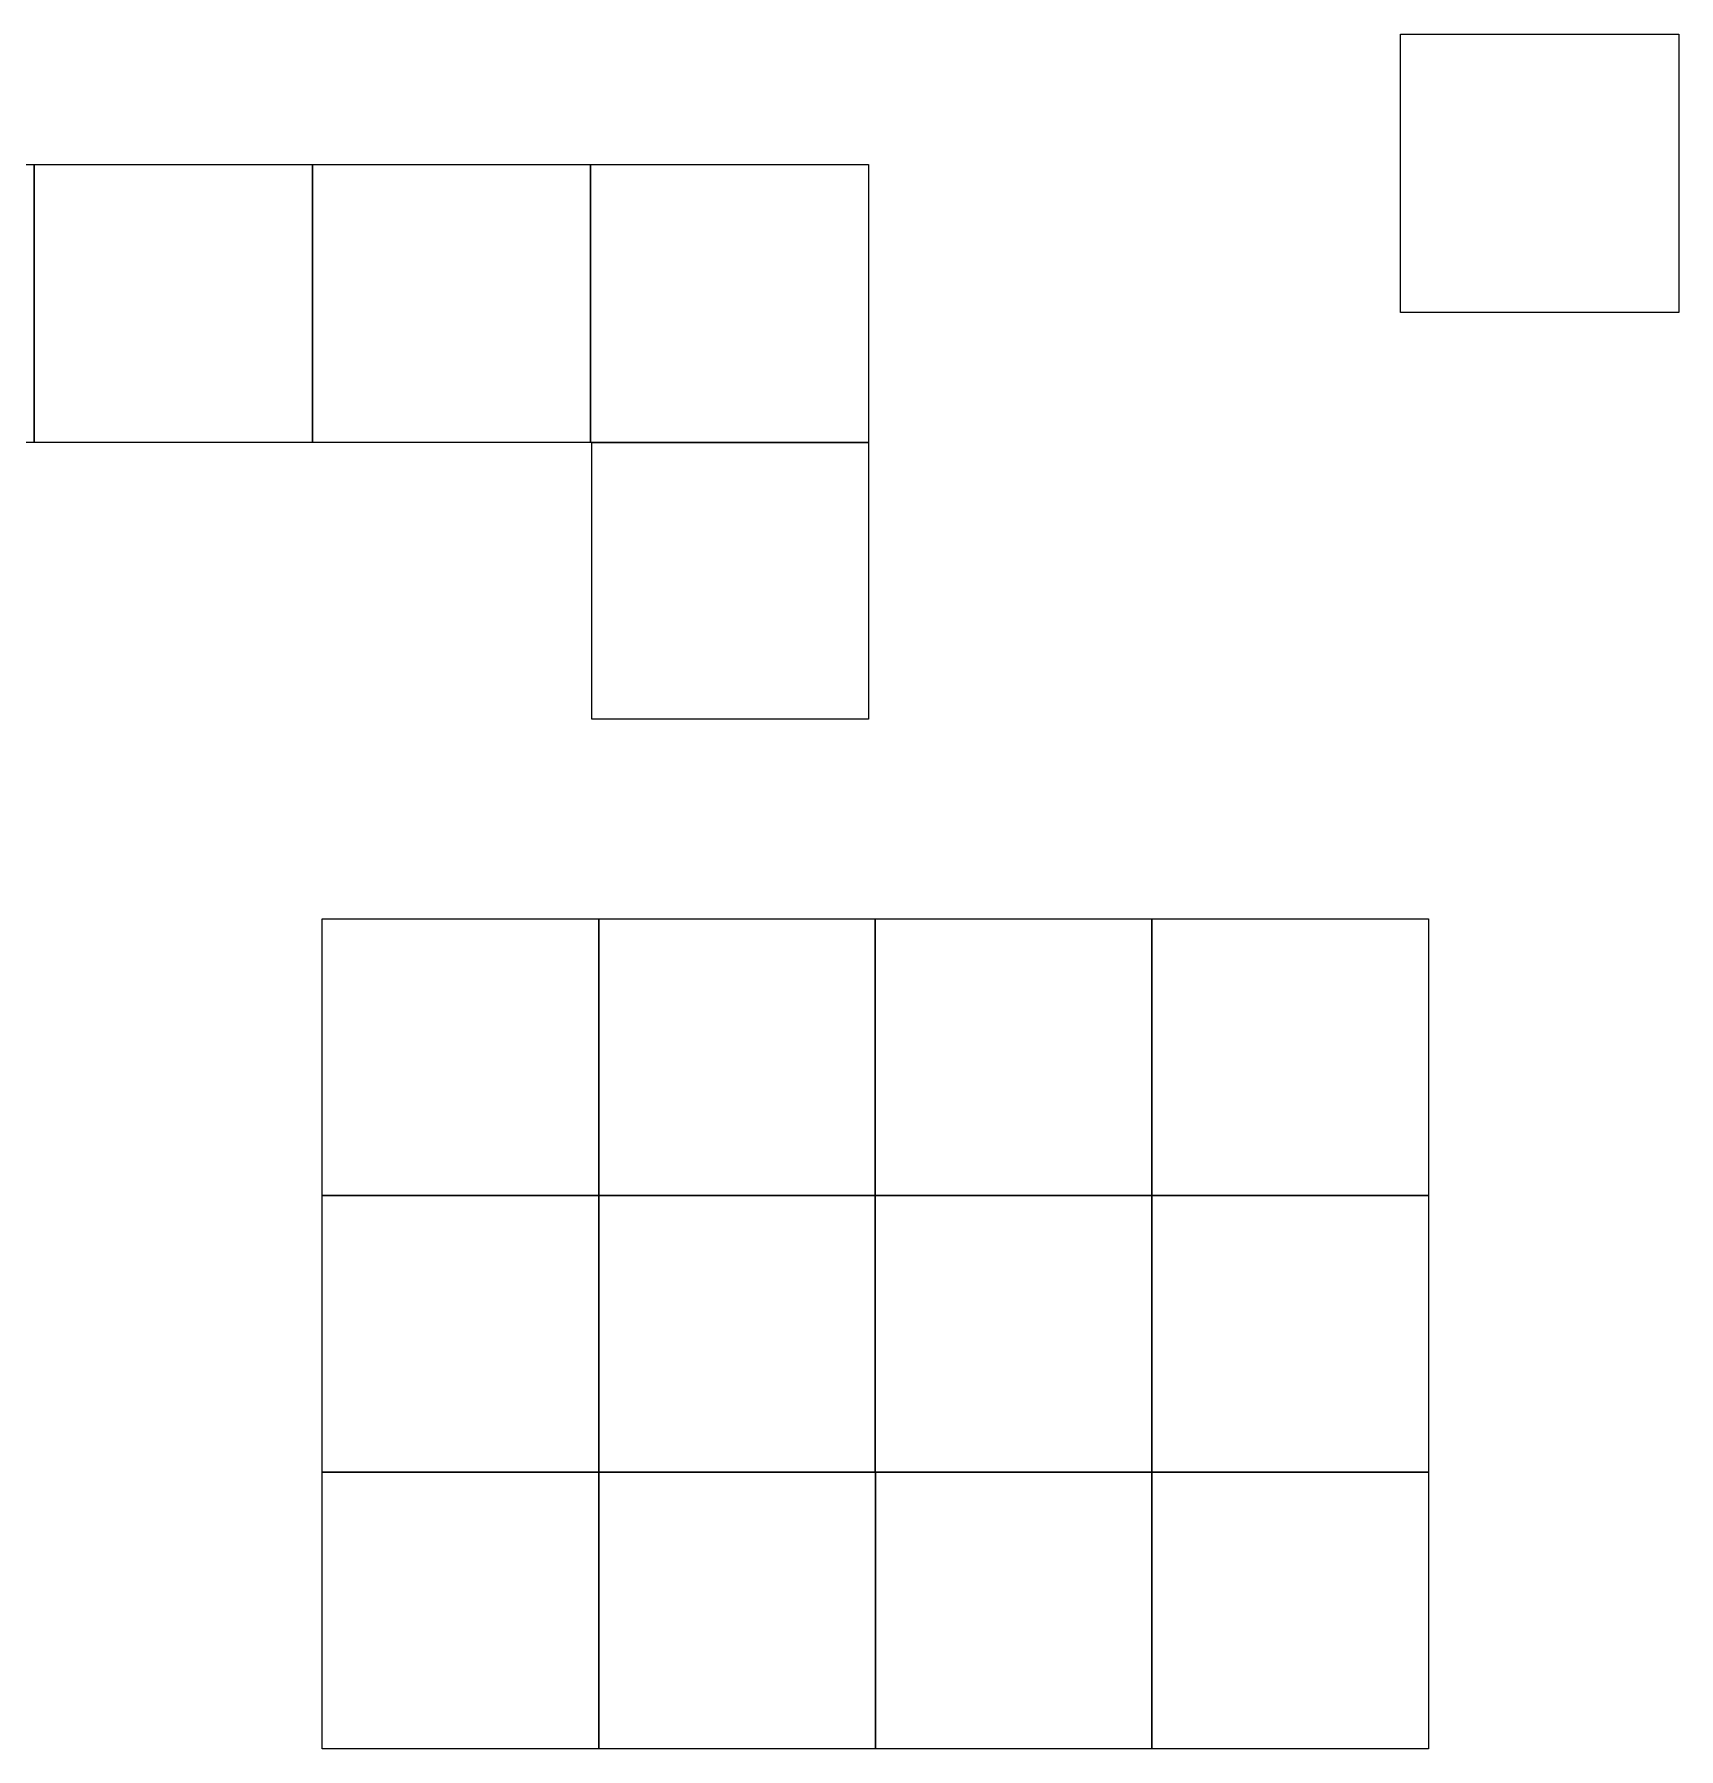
# Model space of a CAD drawing. Header units: millimetres. Extents: x 2382 to 9840, y 7594 to 13429.
# Drawn here: x 6882 to 9840, y 7594 to 10676 of the extents above; entities that cross this region are included whole.
import ezdxf

# ---------------------------------------------------------------- set-up
doc = ezdxf.new("R2010")
doc.units = ezdxf.units.MM
picture_1 = doc.add_image_def('image4.jpg', size_in_pixel=(3948, 3948))
picture_2 = doc.add_image_def('image29.jpg', size_in_pixel=(3947, 3947))
picture_3 = doc.add_image_def('image30.jpg', size_in_pixel=(3948, 3948))
picture_4 = doc.add_image_def('image31.jpg', size_in_pixel=(3947, 3948))
picture_5 = doc.add_image_def('image32.jpg', size_in_pixel=(3947, 3947))
picture_6 = doc.add_image_def('image33.jpg', size_in_pixel=(3926, 3927))
picture_7 = doc.add_image_def('image34.jpg', size_in_pixel=(3926, 3927))
picture_8 = doc.add_image_def('image35.jpg', size_in_pixel=(3927, 3927))
picture_9 = doc.add_image_def('image36.jpg', size_in_pixel=(3927, 3927))
picture_10 = doc.add_image_def('image37.jpg', size_in_pixel=(3927, 3927))
picture_11 = doc.add_image_def('image38.jpg', size_in_pixel=(3927, 3927))
picture_12 = doc.add_image_def('image39.jpg', size_in_pixel=(3927, 3927))
picture_13 = doc.add_image_def('image40.jpg', size_in_pixel=(3927, 3927))
picture_14 = doc.add_image_def('image41.jpg', size_in_pixel=(3927, 3926))
picture_15 = doc.add_image_def('image42.jpg', size_in_pixel=(3927, 3927))
picture_16 = doc.add_image_def('image43.jpg', size_in_pixel=(3926, 3926))
picture_17 = doc.add_image_def('image44.jpg', size_in_pixel=(3926, 3927))
picture_18 = doc.add_image_def('image45.jpg', size_in_pixel=(3927, 3926))

msp = doc.modelspace()

# ---------------------------------------------------------------- pictures from other files: only their frames are drawn
image = msp.add_image(picture_1, insert=(9339.42, 10176.3), size_in_units=(500.12, 500.12))
image.dxf.flags = 7
image = msp.add_image(picture_2, insert=(6382.34, 9942.31), size_in_units=(500, 500))
image.dxf.flags = 7
image = msp.add_image(picture_3, insert=(6882.34, 9942.31), size_in_units=(500.12, 500.12))
image.dxf.flags = 7
image = msp.add_image(picture_4, insert=(7382.46, 9942.31), size_in_units=(500, 500.12))
image.dxf.flags = 7
image = msp.add_image(picture_5, insert=(7882.46, 9942.31), size_in_units=(500, 500))
image.dxf.flags = 7
image = msp.add_image(picture_10, insert=(7884.99, 9444.85), size_in_units=(497.46, 497.46))
image.dxf.flags = 7
image = msp.add_image(picture_6, insert=(7399.92, 8588.36), size_in_units=(497.33, 497.46))
image.dxf.flags = 7
image = msp.add_image(picture_7, insert=(7897.25, 8588.36), size_in_units=(497.33, 497.46))
image.dxf.flags = 7
image = msp.add_image(picture_8, insert=(8394.58, 8588.36), size_in_units=(497.46, 497.46))
image.dxf.flags = 7
image = msp.add_image(picture_9, insert=(8892.05, 8588.36), size_in_units=(497.46, 497.46))
image.dxf.flags = 7
image = msp.add_image(picture_11, insert=(7399.79, 8090.9), size_in_units=(497.46, 497.46))
image.dxf.flags = 7
image = msp.add_image(picture_12, insert=(7897.25, 8090.9), size_in_units=(497.46, 497.46))
image.dxf.flags = 7
image = msp.add_image(picture_13, insert=(8394.71, 8090.9), size_in_units=(497.46, 497.46))
image.dxf.flags = 7
image = msp.add_image(picture_14, insert=(8892.17, 8090.9), size_in_units=(497.46, 497.33))
image.dxf.flags = 7
image = msp.add_image(picture_15, insert=(7400.04, 7593.57), size_in_units=(497.46, 497.46))
image.dxf.flags = 7
image = msp.add_image(picture_16, insert=(7897.5, 7593.57), size_in_units=(497.33, 497.33))
image.dxf.flags = 7
image = msp.add_image(picture_17, insert=(8394.84, 7593.57), size_in_units=(497.33, 497.46))
image.dxf.flags = 7
image = msp.add_image(picture_18, insert=(8892.17, 7593.57), size_in_units=(497.46, 497.33))
image.dxf.flags = 7

doc.saveas('drawing.dxf')
